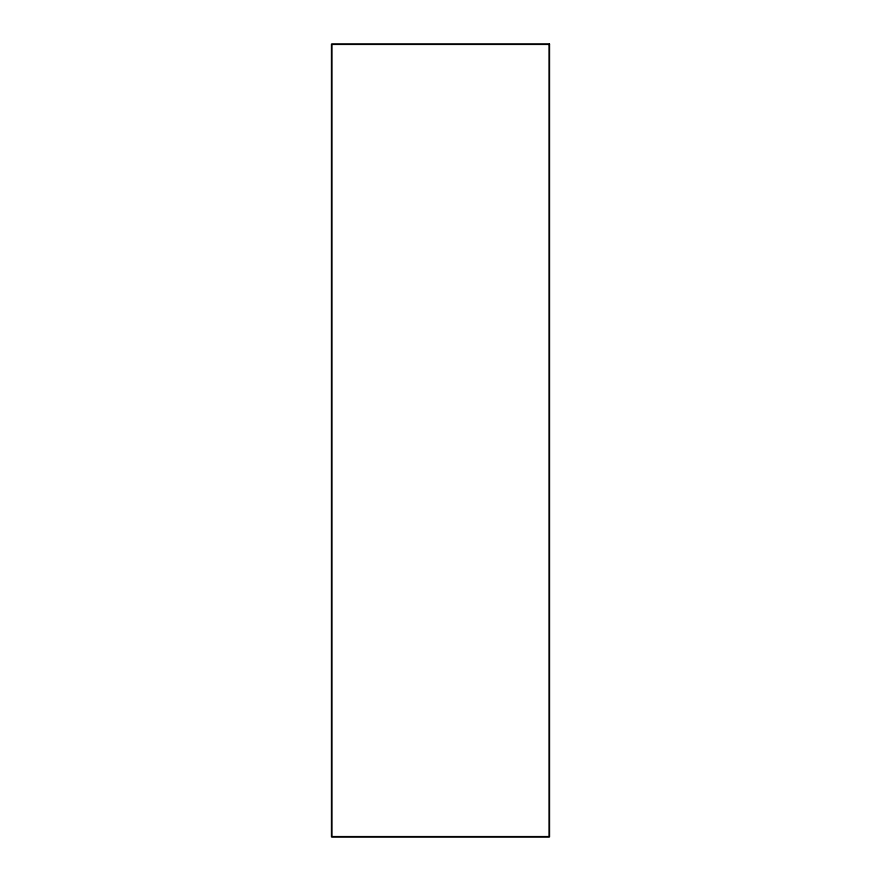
<?xml version="1.0" encoding="UTF-8"?>
<svg xmlns="http://www.w3.org/2000/svg" width="881" height="881" viewBox="0 0 881 881"><rect width="100%" height="100%" fill="white"/><g stroke="black" fill="none" stroke-linecap="round" stroke-linejoin="round"><path stroke-width="1.32" d="M549.524 44.05L331.476 44.05L331.476 836.95L549.524 836.95L549.524 44.05M549.127 44.446L331.873 44.446L331.873 836.554L549.127 836.554L549.127 44.446"/></g></svg>
